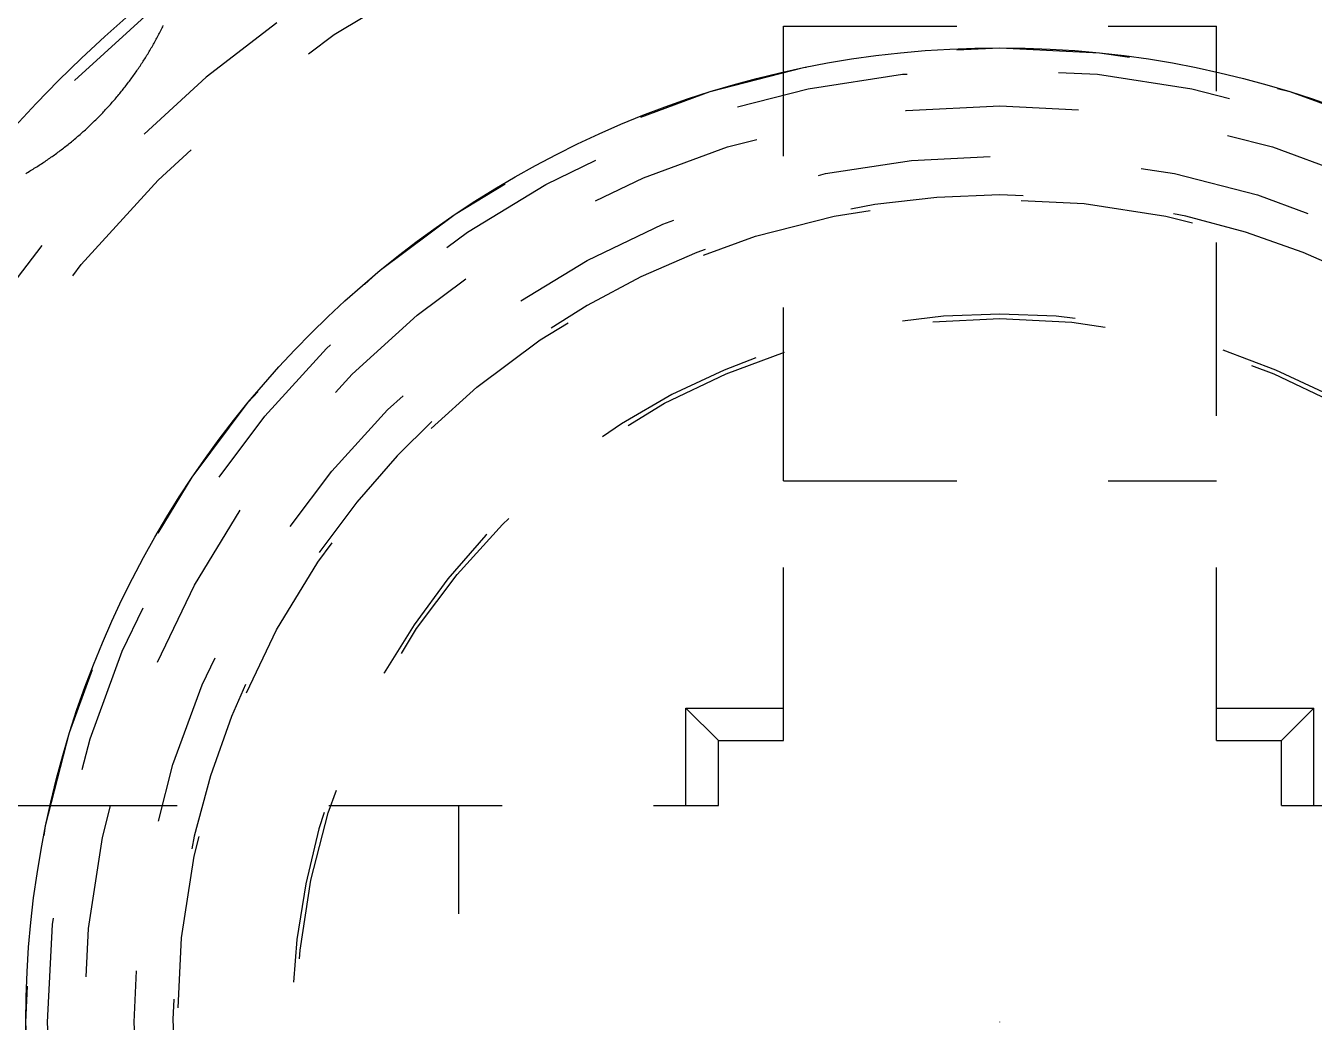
# Model space of a CAD drawing. Extents: x -3.75 to 3.75, y -3.75 to 3.75.
# Drawn here: x -2.25 to 0.726, y 0 to 2.301 of the extents above; entities that cross this region are included whole.
import ezdxf

# ---------------------------------------------------------------- set-up
doc = ezdxf.new("R2010")
doc.units = 0
doc.linetypes.add('PHL_CENTER', pattern=[0.75, 0.4, -0.35])
doc.linetypes.add('PHL_THICK', pattern=[0])
doc.layers.add('PROJECTION', color=7, linetype='CONTINUOUS')

msp = doc.modelspace()

# ---------------------------------------------------------------- linework, layer by layer
at = {"layer": 'PROJECTION', "color": 3, "linetype": 'PHL_CENTER'}
for p, q in [((-1.93819, 2.289786), (-1.936717, 2.292704)), ((-1.936717, 2.292704), (-1.935256, 2.295628)), ((-1.935256, 2.295628), (-1.933807, 2.298558)), ((-1.933807, 2.298558), (-1.932371, 2.301492)), ((-0.5, 2.3), (0.5, 2.3)), ((-0.5, 1.25), (-0.5, 2.3)), ((0.5, 0.65), (0.5, 2.3)), ((-1.953581, 2.260917), (-1.951988, 2.263778)), ((-1.951988, 2.263778), (-1.950407, 2.266644)), ((-1.950407, 2.266644), (-1.948838, 2.269517)), ((-1.948838, 2.269517), (-1.94728, 2.272395)), ((-1.94728, 2.272395), (-1.945735, 2.275279)), ((-1.945735, 2.275279), (-1.944202, 2.278169)), ((-1.944202, 2.278169), (-1.942681, 2.281065)), ((-1.942681, 2.281065), (-1.941172, 2.283966)), ((-1.941172, 2.283966), (-1.939674, 2.286873)), ((-1.939674, 2.286873), (-1.93819, 2.289786)), ((-1.971889, 2.229862), (-1.970166, 2.232654)), ((-1.970166, 2.232654), (-1.968454, 2.235452)), ((-1.968454, 2.235452), (-1.966754, 2.238256)), ((-1.966754, 2.238256), (-1.965066, 2.241067)), ((-1.965066, 2.241067), (-1.96339, 2.243884)), ((-1.96339, 2.243884), (-1.961725, 2.246707)), ((-1.961725, 2.246707), (-1.960073, 2.249537)), ((-1.960073, 2.249537), (-1.958432, 2.252373)), ((-1.958432, 2.252373), (-1.956803, 2.255215)), ((-1.956803, 2.255215), (-1.955186, 2.258063)), ((-1.955186, 2.258063), (-1.953581, 2.260917)), ((-1.991619, 2.1996), (-1.989767, 2.202317)), ((-1.989767, 2.202317), (-1.987927, 2.205041)), ((-1.987927, 2.205041), (-1.986098, 2.207772)), ((-1.986098, 2.207772), (-1.984281, 2.210509)), ((-1.984281, 2.210509), (-1.982476, 2.213254)), ((-1.982476, 2.213254), (-1.980682, 2.216005)), ((-1.980682, 2.216005), (-1.9789, 2.218763)), ((-1.9789, 2.218763), (-1.97713, 2.221528)), ((-1.97713, 2.221528), (-1.975371, 2.224299)), ((-1.975371, 2.224299), (-1.973624, 2.227078)), ((-1.973624, 2.227078), (-1.971889, 2.229862)), ((-2.012747, 2.170193), (-2.010769, 2.172829)), ((-2.010769, 2.172829), (-2.008802, 2.175473)), ((-2.008802, 2.175473), (-2.006847, 2.178125)), ((-2.006847, 2.178125), (-2.004904, 2.180784)), ((-2.004904, 2.180784), (-2.002971, 2.18345)), ((-2.002971, 2.18345), (-2.00105, 2.186124)), ((-2.00105, 2.186124), (-1.999141, 2.188805)), ((-1.999141, 2.188805), (-1.997243, 2.191493)), ((-1.997243, 2.191493), (-1.995357, 2.194188)), ((-1.995357, 2.194188), (-1.993482, 2.196891)), ((-1.993482, 2.196891), (-1.991619, 2.1996)), ((-2.035234, 2.141722), (-2.033136, 2.144267)), ((-2.033136, 2.144267), (-2.031049, 2.146821)), ((-2.031049, 2.146821), (-2.028973, 2.149384)), ((-2.028973, 2.149384), (-2.026907, 2.151955)), ((-2.026907, 2.151955), (-2.024852, 2.154536)), ((-2.024852, 2.154536), (-2.022807, 2.157125)), ((-2.022807, 2.157125), (-2.020772, 2.159723)), ((-2.020772, 2.159723), (-2.018749, 2.162329)), ((-2.018749, 2.162329), (-2.016737, 2.164943)), ((-2.016737, 2.164943), (-2.014736, 2.167564)), ((-2.014736, 2.167564), (-2.012747, 2.170193)), ((-2.061196, 2.111887), (-2.058978, 2.114322)), ((-2.058978, 2.114322), (-2.056769, 2.116767)), ((-2.056769, 2.116767), (-2.05457, 2.119222)), ((-2.05457, 2.119222), (-2.052381, 2.121685)), ((-2.052381, 2.121685), (-2.050202, 2.124158)), ((-2.050202, 2.124158), (-2.048033, 2.12664)), ((-2.048033, 2.12664), (-2.045874, 2.129131)), ((-2.045874, 2.129131), (-2.043726, 2.131631)), ((-2.043726, 2.131631), (-2.041587, 2.13414)), ((-2.041587, 2.13414), (-2.039459, 2.136659)), ((-2.039459, 2.136659), (-2.037341, 2.139186)), ((-2.037341, 2.139186), (-2.035234, 2.141722)), ((-2.090924, 2.08108), (-2.08858, 2.083393)), ((-2.08858, 2.083393), (-2.086231, 2.0857)), ((-2.086231, 2.0857), (-2.08392, 2.088046)), ((-2.08392, 2.088046), (-2.081605, 2.090387)), ((-2.081605, 2.090387), (-2.079298, 2.092738)), ((-2.079298, 2.092738), (-2.077002, 2.095098)), ((-2.077002, 2.095098), (-2.074715, 2.097468)), ((-2.074715, 2.097468), (-2.072438, 2.099848)), ((-2.072438, 2.099848), (-2.07017, 2.102237)), ((-2.07017, 2.102237), (-2.067912, 2.104635)), ((-2.067912, 2.104635), (-2.065664, 2.107043)), ((-2.065664, 2.107043), (-2.063425, 2.10946)), ((-2.063425, 2.10946), (-2.061196, 2.111887)), ((-2.122232, 2.051922), (-2.11977, 2.054105)), ((-2.11977, 2.054105), (-2.117316, 2.056298)), ((-2.117316, 2.056298), (-2.114872, 2.058501)), ((-2.114872, 2.058501), (-2.112436, 2.060714)), ((-2.112436, 2.060714), (-2.110009, 2.062937)), ((-2.110009, 2.062937), (-2.107591, 2.065171)), ((-2.107591, 2.065171), (-2.105183, 2.067414)), ((-2.105183, 2.067414), (-2.102783, 2.069667)), ((-2.102783, 2.069667), (-2.100393, 2.07193)), ((-2.100393, 2.07193), (-2.098012, 2.074203)), ((-2.098012, 2.074203), (-2.09564, 2.076485)), ((-2.09564, 2.076485), (-2.093277, 2.078778)), ((-2.093277, 2.078778), (-2.090924, 2.08108)), ((-2.157617, 2.022447), (-2.155034, 2.024484)), ((-2.155034, 2.024484), (-2.15246, 2.026532)), ((-2.15246, 2.026532), (-2.149894, 2.028591)), ((-2.149894, 2.028591), (-2.147336, 2.03066)), ((-2.147336, 2.03066), (-2.144787, 2.032739)), ((-2.144787, 2.032739), (-2.142247, 2.034829)), ((-2.142247, 2.034829), (-2.139715, 2.036929)), ((-2.139715, 2.036929), (-2.137191, 2.03904)), ((-2.137191, 2.03904), (-2.134676, 2.041162)), ((-2.134676, 2.041162), (-2.13217, 2.043293)), ((-2.13217, 2.043293), (-2.129673, 2.045435)), ((-2.129673, 2.045435), (-2.127184, 2.047587)), ((-2.127184, 2.047587), (-2.124704, 2.04975)), ((-2.124704, 2.04975), (-2.122232, 2.051922)), ((-2.197327, 1.993184), (-2.194625, 1.995059)), ((-2.194625, 1.995059), (-2.19193, 1.996944)), ((-2.19193, 1.996944), (-2.189243, 1.99884)), ((-2.189243, 1.99884), (-2.186563, 2.000747)), ((-2.186563, 2.000747), (-2.183892, 2.002666)), ((-2.183892, 2.002666), (-2.181228, 2.004595)), ((-2.181228, 2.004595), (-2.178572, 2.006535)), ((-2.178572, 2.006535), (-2.175925, 2.008486)), ((-2.175925, 2.008486), (-2.173285, 2.010448)), ((-2.173285, 2.010448), (-2.170653, 2.012421)), ((-2.170653, 2.012421), (-2.16803, 2.014405)), ((-2.16803, 2.014405), (-2.165414, 2.016399)), ((-2.165414, 2.016399), (-2.162807, 2.018404)), ((-2.162807, 2.018404), (-2.160208, 2.020421)), ((-2.160208, 2.020421), (-2.157617, 2.022447)), ((-2.244415, 1.963058), (-2.241588, 1.964738)), ((-2.241588, 1.964738), (-2.238768, 1.966429)), ((-2.238768, 1.966429), (-2.235954, 1.968133)), ((-2.235954, 1.968133), (-2.233147, 1.969848)), ((-2.233147, 1.969848), (-2.230348, 1.971574)), ((-2.230348, 1.971574), (-2.227556, 1.973312)), ((-2.227556, 1.973312), (-2.224771, 1.975062)), ((-2.224771, 1.975062), (-2.221993, 1.976823)), ((-2.221993, 1.976823), (-2.219222, 1.978596)), ((-2.219222, 1.978596), (-2.216459, 1.98038)), ((-2.216459, 1.98038), (-2.213703, 1.982175)), ((-2.213703, 1.982175), (-2.210955, 1.983982)), ((-2.210955, 1.983982), (-2.208215, 1.9858)), ((-2.208215, 1.9858), (-2.205481, 1.987629)), ((-2.205481, 1.987629), (-2.202756, 1.98947)), ((-2.202756, 1.98947), (-2.200038, 1.991322)), ((-2.200038, 1.991322), (-2.197327, 1.993184)), ((-2.250086, 1.959736), (-2.247247, 1.961391)), ((-2.247247, 1.961391), (-2.244415, 1.963058)), ((-0.5, 1.25), (0.5, 1.25)), ((-0.5, 0.65), (-0.5, 1.25)), ((-0.65, 0.65), (-0.725178, 0.725178)), ((-0.725178, 0.725178), (-0.5, 0.725178)), ((-0.725178, 0.5), (-0.725178, 0.725178)), ((0.5, 0.725178), (0.725178, 0.725178)), ((0.65, 0.65), (0.725178, 0.725178)), ((0.725178, 0.5), (0.725178, 0.725178)), ((-0.65, 0.65), (-0.5, 0.65)), ((-0.65, 0.5), (-0.65, 0.65)), ((0.5, 0.65), (0.65, 0.65)), ((0.65, 0.5), (0.65, 0.65)), ((-2.3, 0.5), (-0.65, 0.5)), ((-1.25, -0.5), (-1.25, 0.5)), ((0.65, 0.5), (1.25, 0.5)), ((-0.00001, 0.0002), (0, 0.0002)), ((-0.00001, -0.0002), (-0.00001, 0.0002)), ((-0.000005, -0.0001), (-0.000005, 0.000131)), ((0, -0.0002), (0, 0.0002)), ((-0.00001, -0.0002), (0, -0.0002))]:
    msp.add_line(p, q, dxfattribs=at)
at = {"layer": 'PROJECTION', "color": 7, "linetype": 'PHL_THICK'}
for radius in [3.75, 3.075, 2.25]:
    msp.add_circle((0, 0), radius, dxfattribs=at)
at = {"layer": 'PROJECTION', "color": 3, "linetype": 'PHL_CENTER'}
for radius in [3.25, 3.05, 2.75, 2.25, 2.2, 2.115957, 2, 1.9, 1.625]:
    msp.add_circle((0, 0), radius, dxfattribs=at)
for radius, start, end in [(2.85, 289.842296, 250.157704), (1.91, 313.377025, 226.622975), (1.635, 338.739671, 201.260329)]:
    msp.add_arc((0, 0), radius, start, end, dxfattribs=at)

doc.saveas('drawing.dxf')
